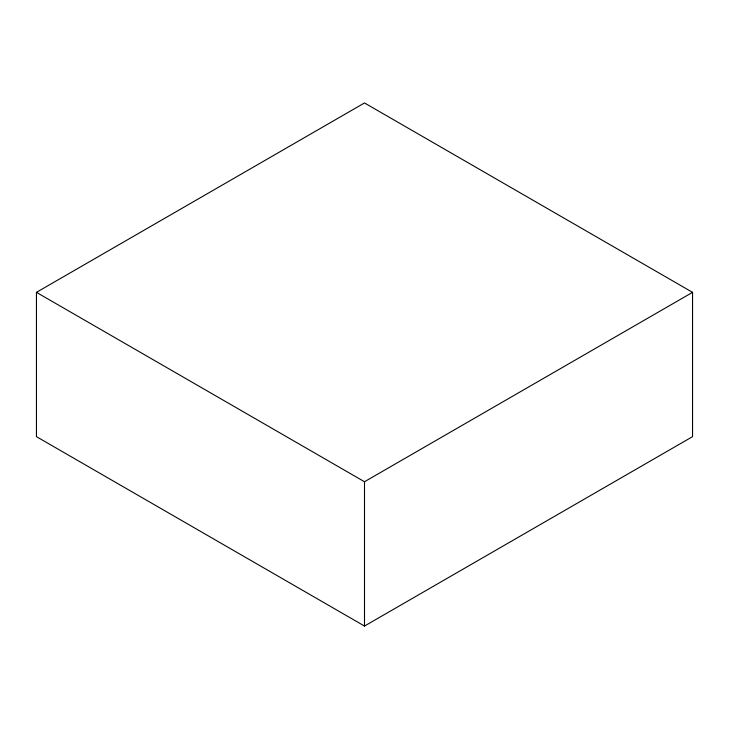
<?xml version="1.0" encoding="UTF-8"?>
<svg xmlns="http://www.w3.org/2000/svg" width="729" height="729" viewBox="0 0 729 729"><rect width="100%" height="100%" fill="white"/><g stroke="black" fill="none" stroke-linecap="round" stroke-linejoin="round"><path stroke-width="1.09" d="M36.45 292.347L364.5 102.953L692.55 292.347L692.55 436.653L364.5 626.047L36.45 436.653L36.45 292.347L364.5 481.741L692.55 292.347M364.5 481.741L364.5 626.047"/></g></svg>
